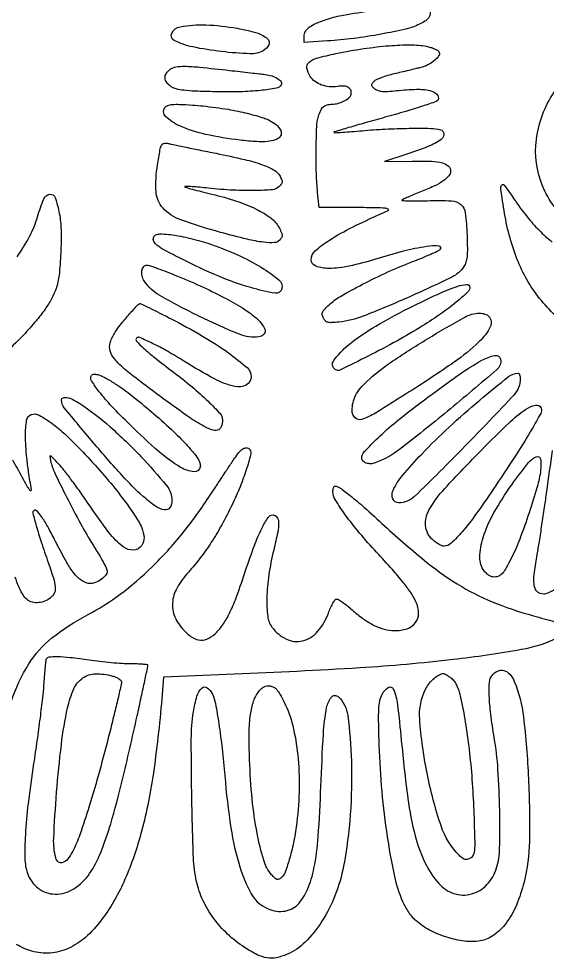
# Model space of a CAD drawing. Header units: inches. Extents: x 0 to 5940, y 0 to 4205.
# Drawn here: x 5454.9 to 5470.68, y 715.69 to 743.74 of the extents above; entities that cross this region are included whole.
import ezdxf

# ---------------------------------------------------------------- set-up
doc = ezdxf.new("R2010")
doc.units = ezdxf.units.IN
doc.header["$LTSCALE"] = 50
doc.header["$MEASUREMENT"] = 0
doc.layers.get('0').update_dxf_attribs({"color": 1})

# ---------------------------------------------------------------- blocks, each defined once
blk = doc.blocks.new('JACZ-COO-GE-001-CAR-LOGO-R00')
at = {"color": 8}
for points in [[(5468.07, 2621.88, -0.088166), (5467.83, 2620.53, -0.102555), (5467.15, 2619.43, -0.067865), (5465.84, 2618.39, -0.019809), (5463.57, 2617.15, -0.058118), (5457.97, 2615.14, -0.011924), (5447.66, 2613.01, -0.013007), (5436.1, 2611.22, -0.016407), (5425.32, 2610.19), (5415.57, 2609.58), (5415.57, 2612.11, -0.132299), (5416.13, 2614.18, -0.102697), (5417.69, 2615.92, -0.061222), (5420.57, 2617.54, -0.017936), (5425.33, 2619.31, -0.037684), (5431.95, 2620.95, -0.007549), (5443.97, 2622.81, -0.007668), (5456.05, 2624.3, -0.035706), (5463.07, 2624.56, -0.010978), (5466.07, 2624.38, -0.103438), (5467.3, 2624.02, -0.207009), (5467.88, 2623.29, -0.065791)], [(5387.65, 2615.46, -0.025693), (5395.84, 2613.56, -0.1079), (5400.26, 2611.17, -0.325861), (5400.87, 2608.62, -0.171787), (5398.56, 2606.09, -0.134101), (5393.03, 2604.83, -0.018611), (5381.17, 2605.76, -0.021866), (5369.19, 2607.69, -0.068598), (5361.52, 2610.4, -0.409974), (5360.51, 2613.49, -0.233371), (5363.92, 2616.07, -0.058324), (5374.7, 2616.88, -0.033632)], [(5564.32, 2610.39, -0.027619), (5574.18, 2607.16, -0.052499), (5581.59, 2603.33, -0.058318), (5587.52, 2598.35, -0.04345), (5592.82, 2591.64, -0.080122), (5599.76, 2576.19, -0.086494), (5601.24, 2559.76, -0.090225), (5597.1, 2544.36, -0.097196), (5587.86, 2531.86, -0.043468), (5582.54, 2527.79, -0.049272), (5576.81, 2524.89, -0.046217), (5570.32, 2523.04, -0.031588), (5562.7, 2522.11, -0.037968), (5553.27, 2522.27, -0.049685), (5544.81, 2523.92, -0.04921), (5536.78, 2527.22, -0.036241), (5528.63, 2532.33, -0.121031), (5515.83, 2547.63, -0.130609), (5512.05, 2566.67, -0.118479), (5518.18, 2586.52, -0.08867), (5533.2, 2603.9, -0.026896), (5541.45, 2609.9, -0.092396), (5547.55, 2612.4, -0.09124), (5554.18, 2612.56, -0.02584)], [(5466.44, 2607.95, -0.024074), (5468.18, 2607.52, -0.027714), (5469.79, 2606.95, -0.028475), (5471.07, 2606.32, -0.122275), (5471.69, 2605.74, -0.287868), (5471.71, 2604.13, -0.079418), (5469.99, 2602.12, -0.061535), (5467.14, 2600.25, -0.054652), (5463.8, 2599.03, -0.001302), (5461.9, 2598.57, -0.000437), (5459.12, 2597.9, -0.000435), (5456.03, 2597.17, -0.000498), (5453.09, 2596.48, 0.014732), (5450.3, 2595.74, 0.017224), (5447.71, 2594.87, 0.016352), (5445.59, 2594, 0.092873), (5444.59, 2593.3, 0.035224), (5443.8, 2592.37, 0.200711), (5443.65, 2591.76, 0.16919), (5443.97, 2591.16, 0.023696), (5445.07, 2590.24, 0.080827), (5446.42, 2589.52, 0.061165), (5448.07, 2589.18, 0.037994), (5450.39, 2589.16, 0.010203), (5454.07, 2589.49, -0.019991), (5462.38, 2590.08, -0.061991), (5467.97, 2589.55, -0.140206), (5470.81, 2588.01, -0.2991), (5471.32, 2585.68, -0.221394), (5470.58, 2584.96, -0.003523), (5464.89, 2583.04, -0.008136), (5457.89, 2580.85, -0.004421), (5449.23, 2578.39, 0.001822), (5440.99, 2576.09, 0.00309), (5434.1, 2574.09, 0.000442), (5428.07, 2572.3, 0.567999), (5428.02, 2572.1, 0.213315), (5428.35, 2571.97, 0.001324), (5431.6, 2572.16, 0.005051), (5435.34, 2572.43, 0.00316), (5439.72, 2572.81, -0.010709), (5449.29, 2573.5, -0.00927), (5459.35, 2573.82, -0.007395), (5468.31, 2573.81, -0.061514), (5472.32, 2573.25, -0.32044), (5473.77, 2571.49, -0.261212), (5472.7, 2569.22, -0.060395), (5467.14, 2566.21, -0.01575), (5457.57, 2562.78), (5449.07, 2560.03), (5460.57, 2560.19, -0.012573), (5468.55, 2560.1, -0.05626), (5473.17, 2559.41, -0.122318), (5475.64, 2558.04, -0.208661), (5476.57, 2555.91, -0.184677), (5475.83, 2553.98, -0.059859), (5473.49, 2551.92, -0.040802), (5469.64, 2549.72, -0.016101), (5464.02, 2547.31, 0.003761), (5461.31, 2546.22, 0.0053), (5458.91, 2545.2, 0.003185), (5456.9, 2544.32, 0.071128), (5456.37, 2543.98, 0.679313), (5456.44, 2543.75, 0.005082), (5459.18, 2543.65, 0.008916), (5462.66, 2543.61, 0.004844), (5466.93, 2543.69, -0.016712), (5476.99, 2543.62, -0.169565), (5480.81, 2542.11, -0.186672), (5482.68, 2538.62, -0.021044), (5483.4, 2529.49, -0.00622), (5483.55, 2523.74, -0.02795), (5483.4, 2520.39, -0.048499), (5482.94, 2518.1, -0.071759), (5482.08, 2516.25, -0.135906), (5477.07, 2511.85, -0.008122), (5458.64, 2503.31, -0.011352), (5440.21, 2495.62, -0.067528), (5430.1, 2493.17, -0.01175), (5427.01, 2492.92, -0.076123), (5425.46, 2493.07, -0.137258), (5424.46, 2493.65, -0.071552), (5423.6, 2494.81, -0.070675), (5423.12, 2496.14, -0.154207), (5423.22, 2497.2, -0.088987), (5424, 2498.38, -0.014203), (5425.96, 2500.34, -0.05819), (5430.67, 2503.84, -0.011609), (5439.89, 2508.89, -0.012669), (5450.48, 2514.03, -0.015162), (5460.71, 2518.31, 0.005764), (5464.54, 2519.83, 0.007136), (5468.07, 2521.33, 0.005965), (5470.99, 2522.67, 0.051785), (5472.21, 2523.41, 0.686451), (5471.82, 2524.76, 0.059207), (5466.63, 2524.6, 0.024659), (5456.86, 2522.63, 0.014285), (5445.34, 2519.36, -0.022489), (5434.39, 2516.44, -0.05154), (5425.92, 2515.49, -0.087827), (5420.48, 2516.4, -0.31751), (5418.57, 2519.11, -0.212636), (5420.19, 2522.75, -0.040647), (5426.1, 2527.26, -0.028513), (5435.75, 2532.7, -0.009312), (5450.57, 2539.63, 0.611342), (5450.6, 2540.14, 0.109913), (5449.38, 2540.53, 0.018756), (5445.5, 2540.73, 0.002627), (5437.46, 2540.81), (5421.85, 2540.88), (5421.21, 2547.03, -0.019057), (5420.69, 2554.95, -0.00965), (5420.6, 2564.95, -0.007587), (5420.85, 2574.46, -0.05964), (5421.55, 2578.81, -0.040316), (5422.47, 2581.25, -0.102182), (5423.6, 2582.76, -0.117017), (5425.13, 2583.58, -0.062608), (5427.27, 2583.86, 0.063882), (5429.6, 2584.18, 0.047769), (5432.03, 2585.09, 0.049586), (5434.05, 2586.33, 0.139175), (5435.03, 2587.64, 0.152291), (5435.14, 2589.39, 0.191824), (5434.21, 2590.71, 0.127275), (5432.23, 2591.37, 0.056757), (5429.46, 2591.25, -0.061122), (5426.06, 2591.12, -0.067308), (5422.84, 2591.84, -0.071833), (5420.11, 2593.33, -0.08759), (5418.12, 2595.44, -0.09574), (5416.71, 2598.87, -0.267313), (5417.51, 2601.24, -0.116032), (5420.88, 2603.05, -0.015161), (5428.85, 2604.93, -0.01294), (5440.39, 2606.98, -0.017443), (5450.93, 2608.2, -0.019484), (5459.9, 2608.57, -0.048256)], [(5384.57, 2597.93, -0.00009), (5388.9, 2597.44, -0.00009), (5393.23, 2596.95, -0.000088), (5397.01, 2596.51, -0.000356), (5399.31, 2596.25, -0.048313), (5402.23, 2595.62, -0.066987), (5404.65, 2594.48, -0.098821), (5406.03, 2593.13, -0.296924), (5406.06, 2591.87, -0.213931), (5404.01, 2590.48, -0.017781), (5397.49, 2589.57, -0.020074), (5388.98, 2589.03, -0.011317), (5378.63, 2589.03, -0.003989), (5370.22, 2589.28, -0.019211), (5365.45, 2589.65, -0.034178), (5362.38, 2590.22, -0.082248), (5360.28, 2591.15, -0.081003), (5358.4, 2592.87, -0.152288), (5357.68, 2594.76, -0.160764), (5358.18, 2596.66, -0.092931), (5359.82, 2598.39, -0.11766), (5362.23, 2599.38, -0.043903), (5365.91, 2599.64, -0.020576), (5372.05, 2599.27, -0.002942)], [(5388.14, 2580.94, -0.008689), (5391.87, 2580.08, -0.008635), (5395.58, 2579.09, -0.00852), (5398.78, 2578.12, -0.033062), (5400.71, 2577.35, -0.045293), (5403.53, 2575.68, -0.084744), (5405.37, 2573.79, -0.128405), (5406.05, 2571.96, -0.199721), (5405.56, 2570.36, -0.139085), (5403.56, 2568.99, -0.059081), (5400.36, 2568.32, -0.038708), (5395.71, 2568.27, -0.013328), (5389.02, 2568.88, -0.023792), (5374.59, 2571.31, -0.049713), (5363.77, 2574.81, -0.090807), (5357.93, 2578.75, -0.390343), (5357.74, 2582.58, -0.136662), (5358.87, 2583.37, -0.063221), (5360.65, 2583.74, -0.03107), (5363.57, 2583.8, -0.005471), (5369.06, 2583.51, -0.010755), (5373.55, 2583.13, -0.006718), (5378.79, 2582.49, -0.00674), (5383.95, 2581.73, -0.012168)], [(5378.9, 2563.41, -0.008046), (5390.78, 2560.83, -0.027894), (5398.32, 2558.62, -0.043604), (5403.12, 2556.42, -0.141787), (5405.54, 2553.94, -0.01813), (5406.34, 2552.3, -0.135345), (5406.47, 2551.46, -0.145528), (5406.14, 2550.69, -0.022034), (5405, 2549.45, -0.177502), (5402.42, 2548.25, -0.016027), (5395.19, 2547.89, -0.018738), (5386.12, 2548.06, -0.01215), (5375.66, 2548.9, 0.003941), (5372.03, 2549.26, 0.00624), (5368.91, 2549.5, 0.001989), (5366.22, 2549.66, 0.213575), (5365.89, 2549.53, 0.572698), (5365.94, 2549.34, 0.001636), (5369.06, 2548.47, 0.005889), (5372.75, 2547.5, 0.003413), (5377.2, 2546.41, -0.021144), (5387.38, 2543.55, -0.035206), (5395.63, 2540.18, -0.042779), (5401.7, 2536.52, -0.112854), (5405.02, 2532.72, -0.015544), (5406.06, 2530.64, -0.082043), (5406.39, 2529.42, -0.132072), (5406.24, 2528.44, -0.067795), (5405.58, 2527.39, -0.208116), (5403.29, 2526.23, -0.045651), (5398.78, 2526.38, -0.028161), (5391.82, 2527.66, -0.007273), (5380.78, 2530.51, -0.019336), (5364.23, 2535.73, -0.119616), (5356.84, 2540.59, -0.175547), (5353.96, 2547.36, -0.053626), (5354.54, 2558.65, -0.004849), (5355.58, 2564.72, -0.070383), (5356.26, 2566.79, -0.233431), (5357.26, 2567.55, -0.109027), (5358.93, 2567.52, 0.009059), (5360.42, 2567.18, 0.000393), (5365.68, 2566.09, 0.000669), (5371.91, 2564.82, 0.000477)], [(5375.51, 2525.95, -0.023142), (5387.56, 2521.28, -0.032855), (5397.75, 2515.96, -0.03355), (5405.06, 2510.81, -0.279796), (5406.36, 2507.15, -0.40319), (5403.49, 2505.18, -0.030367), (5393.36, 2507.49, -0.028819), (5380.01, 2512.26, -0.01672), (5364.57, 2519.42, -0.005378), (5357.45, 2523.11, -0.041705), (5354.31, 2525.14, -0.114833), (5353.01, 2526.73, -0.208974), (5352.93, 2528.38, -0.131981), (5353.59, 2529.28, -0.129576), (5354.62, 2529.75, -0.05614), (5356.42, 2529.84, -0.008213), (5360.08, 2529.56, -0.023857), (5363.19, 2529.12, -0.01029), (5367.28, 2528.25, -0.010155), (5371.6, 2527.15, -0.013244)], [(5362.88, 2512.3, -0.011102), (5373.59, 2507.65, -0.014673), (5383.11, 2502.91, -0.016018), (5390.85, 2498.45, -0.047611), (5395.72, 2494.74, -0.040682), (5398.32, 2491.91, -0.131946), (5399.31, 2489.58, -0.250529), (5398.71, 2487.95, -0.14736), (5396.78, 2487.06, -0.133738), (5388.66, 2488.07, -0.015597), (5371.79, 2495.63, -0.016327), (5355.46, 2504.24, -0.118768), (5349.05, 2510.27, -0.086378), (5348.12, 2512.42, -0.10209), (5348.05, 2514.63, -0.137119), (5348.82, 2516.25, -0.216844), (5350.2, 2516.88, -0.083028), (5351.2, 2516.71, -0.003691), (5354.54, 2515.53, -0.006137), (5358.48, 2514.06, -0.00434)], [(5484.57, 2507.7, -0.208299), (5483.65, 2505.59, -0.015823), (5478.87, 2501.42, -0.019417), (5472.55, 2496.64, -0.012772), (5464.92, 2491.61, -0.012607), (5454.17, 2485.28, -0.009983), (5442.24, 2478.97, -0.003402), (5430.66, 2473.23, -0.257187), (5428.65, 2473.33, -0.436232), (5427.9, 2477.14, -0.064061), (5433.96, 2483.57, -0.039322), (5445.37, 2491.51, -0.018779), (5461.14, 2499.96, -0.00618), (5472.5, 2505.34, -0.027706), (5479.34, 2508.03, -0.057806), (5483.32, 2508.85, -0.440212)], [(5359.9, 2494.68, -0.014288), (5373.34, 2487.34, -0.024124), (5384.09, 2480.34, -0.02325), (5391.85, 2474.19, -0.216547), (5393.57, 2470.39, -0.279318), (5391.48, 2466.95, -0.179212), (5386.71, 2466.34, -0.066131), (5378.23, 2469.53, -0.016989), (5365.55, 2476.89, 0.01095), (5358.68, 2480.99, 0.015966), (5352.45, 2484.28, 0.009494), (5347.15, 2486.72, 0.309302), (5345.84, 2486.48, 0.400895), (5345.81, 2485.27, 0.02158), (5348.76, 2482.3, 0.01929), (5353.55, 2478.21, 0.005978), (5361.07, 2472.43, -0.012976), (5368.99, 2466.16, -0.01892), (5375.6, 2460.21, -0.015579), (5380.59, 2455.04, -0.186416), (5381.57, 2452.5, -0.085407), (5381.06, 2449.53, -0.245915), (5379.57, 2448.16, -0.161314), (5377.03, 2448.29, -0.036411), (5373.07, 2450.19, -0.024322), (5366.67, 2454.28, -0.004549), (5355.38, 2462.44, -0.004333), (5344.25, 2470.8, -0.027855), (5338.91, 2475.38, -0.048191), (5335.86, 2478.92, -0.123956), (5334.65, 2482.06, -0.126211), (5335.08, 2485.35, -0.050863), (5337.21, 2489.4, -0.024197), (5339.53, 2492.56, -0.010541), (5342.89, 2496.54, -0.004105), (5346.43, 2500.47, -0.210743), (5347.35, 2500.88, -0.114965), (5347.63, 2500.81, -0.000308), (5351.19, 2499.06, -0.001863), (5355.2, 2497.05, -0.001159)], [(5492.37, 2495.68, -0.324385), (5493.08, 2491.21, -0.084628), (5488.49, 2485.01, -0.039547), (5478.02, 2476.47, -0.009513), (5459.35, 2464.06, -0.004942), (5445.3, 2455.29, -0.059113), (5439.49, 2452.63, -0.289657), (5436.79, 2453.32, -0.190952), (5435.57, 2456.4, -0.057436), (5435.94, 2459.61, -0.060577), (5437.03, 2462.6, -0.054029), (5438.93, 2465.51, -0.033277), (5441.73, 2468.49, -0.038266), (5451.58, 2476.35, -0.01328), (5466.89, 2486.18, -0.008783), (5482.47, 2495.24, -0.126299), (5488.62, 2496.86, -0.041803), (5489.68, 2496.78, -0.036289), (5490.77, 2496.52, -0.037978), (5491.73, 2496.14, -0.08216)], [(5497.36, 2477.72, -0.269798), (5495.86, 2473.41, -0.004263), (5475.22, 2456.03, -0.008963), (5455.23, 2440.08, -0.075723), (5445.18, 2434.53, -0.084101), (5443.28, 2434.17, -0.089289), (5441.42, 2434.48, -0.110336), (5440.06, 2435.32, -0.200784), (5439.57, 2436.51, -0.190591), (5440.65, 2439.23, -0.014326), (5446.36, 2444.98, -0.017865), (5453.92, 2451.67, -0.011707), (5463.07, 2458.85, -0.005323), (5480.01, 2471.23, -0.029402), (5489.56, 2477.24, -0.074359), (5495.03, 2479.27, -0.418446)], [(5505.57, 2469.61, -0.189517), (5502.89, 2462.79, -0.006355), (5482.51, 2441.44, -0.006243), (5461.58, 2420.57, -0.195231), (5454.94, 2417.88, -0.308415), (5452.48, 2419.56, -0.205923), (5452.59, 2423.1, -0.064633), (5456.55, 2429.31, -0.01714), (5464.41, 2438.08, -0.01444), (5475.94, 2449.42, -0.012441), (5488.69, 2460.67, -0.006712), (5500.72, 2470.5, -0.169478), (5504.67, 2471.88, -0.227852), (5505.01, 2471.71, -0.074426), (5505.31, 2471.21, -0.056668), (5505.5, 2470.48, -0.037793)], [(5337.11, 2467.38, -0.025283), (5343.57, 2462.79, -0.009922), (5352.01, 2455.84, -0.010034), (5360.34, 2448.41, -0.020102), (5366.55, 2442.16, -0.010123), (5369.55, 2438.75, -0.034697), (5371.29, 2436.37, -0.055742), (5372.19, 2434.52, -0.114437), (5372.37, 2432.93, -0.409837), (5369.76, 2430.83, -0.109954), (5364.17, 2432.69, -0.044837), (5355.2, 2439.21, -0.013981), (5342.96, 2450.52, -0.009658), (5335.44, 2458.17, -0.023593), (5330.28, 2464.16, -0.025618), (5327.07, 2468.73, -0.286127), (5327.06, 2470.86, -0.262489), (5328.17, 2471.48, -0.081042), (5330.13, 2471.14, -0.044896), (5333.02, 2469.84, -0.013805)], [(5322.18, 2459.26, -0.032069), (5334.77, 2449.58, -0.022831), (5347.61, 2437.24, -0.017684), (5358.31, 2425.14, -0.173931), (5360.57, 2418.84, -0.156082), (5359.64, 2415.93, -0.281587), (5357.42, 2414.98, -0.117927), (5353.7, 2416.48, -0.028978), (5348.51, 2420.62, -0.025814), (5339.83, 2429.26, -0.008328), (5327.87, 2442.92, -0.003148), (5315.75, 2457.43, -0.174176), (5314.57, 2460.72, -0.319949), (5315.23, 2461.64, -0.131), (5316.84, 2461.76, -0.06766), (5319.31, 2460.93, -0.033162)], [(5514.21, 2457.37, -0.216589), (5514.08, 2455.17, -0.010444), (5510.42, 2448.59, -0.011616), (5504.69, 2439.28, -0.003332), (5495.39, 2425.14, -0.007584), (5487.41, 2413.56, -0.022031), (5481.43, 2405.9, -0.027657), (5476.81, 2401.06, -0.190614), (5473.82, 2399.88, -0.101403), (5472.8, 2400.09, -0.033135), (5471.44, 2400.78, -0.031453), (5469.98, 2401.78, -0.030735), (5468.65, 2402.96, -0.179577), (5466.12, 2408.46, -0.14815), (5467.54, 2414.81, -0.057795), (5474.12, 2423.86, -0.008803), (5489.57, 2440.04, -0.007326), (5500.89, 2451.16, -0.037213), (5507.72, 2456.76, -0.098221), (5511.89, 2458.61, -0.372321)], [(5514.05, 2431.52, -0.037493), (5512.59, 2424.53, -0.010193), (5509.23, 2413.74, -0.010719), (5505.33, 2402.81, -0.025139), (5501.83, 2394.88, -0.009715), (5499.74, 2390.89, -0.045688), (5498.29, 2388.75, -0.084275), (5496.96, 2387.6, -0.108535), (5495.44, 2387.07, -0.065553), (5494.09, 2387.09, -0.082591), (5492.9, 2387.48, -0.071031), (5491.77, 2388.28, -0.035727), (5490.59, 2389.57, -0.176919), (5488.72, 2395.24, -0.06913), (5490.14, 2403.48, -0.050901), (5494.58, 2413.69, -0.02681), (5501.99, 2425.38, -0.011649), (5508.53, 2434.12, -0.108981), (5512.14, 2437.09, -0.50229), (5513.94, 2436.2, -0.07792)], [(5308.12, 2352.63, 0.049165), (5307.94, 2351.76, 0.002623), (5307.66, 2348.96, 0.004094), (5307.38, 2345.61, 0.00297), (5307.11, 2341.88, -0.012378), (5306.65, 2336.76, -0.003091), (5305.64, 2328.41, -0.003156), (5304.36, 2318.88, -0.003169), (5302.96, 2309.38, 0.007866), (5300.68, 2292.76, 0.016188), (5299.52, 2279.69, 0.019285), (5299.34, 2269.75, 0.077175), (5300.4, 2263.78, 0.146382), (5304.9, 2257.47, 0.164935), (5311.91, 2255.04, 0.142948), (5319.75, 2257.27, 0.103845), (5326.3, 2263.61, 0.054254), (5330.75, 2272.01, 0.021501), (5335.06, 2284.36, 0.014527), (5339.87, 2302.18, 0.004508), (5346.07, 2329.24, 0.000578), (5347.8, 2337.12, 0.000924), (5349.25, 2343.85, 0.00016), (5350.52, 2349.81, 0.052511), (5350.57, 2350.28, 0.382428), (5350.35, 2350.52, 0.006526), (5348.44, 2350.7, 0.012919), (5346.1, 2350.84, 0.007784), (5343.32, 2350.88, -0.014891), (5339.84, 2350.99, -0.006701), (5335.29, 2351.33, -0.006627), (5330.48, 2351.81, -0.008978), (5326.16, 2352.38, 0.007994), (5318.13, 2353.46, 0.026028), (5312.78, 2353.81, 0.035906), (5309.29, 2353.61, 0.293066)], [(5335.82, 2345.83, -0.032187), (5337.26, 2345.33, -0.043681), (5338.47, 2344.68, -0.05076), (5339.32, 2344, -0.201078), (5339.57, 2343.4, -0.056769), (5339.45, 2342.38, -0.000866), (5338.1, 2336.56, -0.002315), (5336.49, 2329.82, -0.001528), (5334.57, 2322.08, -0.006043), (5330.34, 2306.04, -0.00806), (5326.09, 2291.59, -0.008308), (5322.19, 2279.75, -0.035048), (5319.24, 2272.88, -0.047738), (5317.2, 2269.71, -0.132006), (5315.1, 2268.14, -0.2611), (5313.37, 2268.36, -0.168327), (5312.21, 2270.08, -0.077141), (5311.34, 2278.19, -0.007992), (5312.53, 2297.42, -0.010815), (5314.53, 2317.35, -0.023264), (5317.11, 2332.56, -0.051599), (5319.7, 2340.44, -0.134124), (5323.46, 2345.02, -0.151204), (5328.7, 2346.74, -0.071966)], [(5503.09, 2343.5, -0.07088), (5506.9, 2328.81, -0.016079), (5508.98, 2303.08, -0.016842), (5509.36, 2277, -0.056169), (5507.13, 2260.05, -0.038554), (5503.95, 2250.48, -0.060888), (5499.66, 2242.98, -0.075176), (5494.54, 2237.91, -0.118378), (5488.85, 2235.54, -0.071433), (5482.38, 2235.44, -0.045093), (5475, 2237.06, -0.044313), (5467.84, 2240.05, -0.059185), (5462.05, 2244.03, -0.041348), (5460.66, 2245.47, -0.020766), (5459.14, 2247.5, -0.020466), (5457.73, 2249.73, -0.028458), (5456.68, 2251.85, -0.04892), (5453.31, 2262.42, -0.015261), (5450.32, 2278.83, -0.014867), (5448.04, 2297.75, -0.014482), (5446.86, 2316.94, -0.003051), (5446.6, 2326.98, -0.018947), (5446.69, 2332.13, -0.037583), (5447.13, 2335.46, -0.059351), (5448.05, 2338.19, -0.144465), (5450.6, 2341.04, -0.461005), (5452.72, 2340.36, -0.068369), (5454.42, 2334.01, -0.007667), (5456.04, 2319.12, 0.009366), (5458.75, 2294.9, 0.031382), (5461.82, 2279.23, 0.048008), (5465.89, 2268.16, 0.068269), (5471.66, 2259.43, 0.134175), (5477.94, 2255.29, 0.146361), (5485.23, 2255.09, 0.138845), (5491.71, 2258.98, 0.116673), (5495.72, 2265.95, 0.066681), (5496.98, 2273.96, 0.010441), (5497.02, 2290, 0.01246), (5496.29, 2306.87, 0.024754), (5494.72, 2320.15, -0.010622), (5493.28, 2329.97, -0.022444), (5492.67, 2337.64, -0.02554), (5492.76, 2343.33, -0.151971), (5493.82, 2346.07, -0.119548), (5496.17, 2347.9, -0.175659), (5498.75, 2348.1, -0.147955), (5501.19, 2346.56, -0.079231)], [(5476.87, 2344.86, -0.068433), (5478.19, 2343.49, -0.052735), (5479.22, 2341.7, -0.037784), (5480.12, 2339.22, -0.014091), (5481.01, 2335.61, -0.015075), (5482.89, 2325.38, -0.010528), (5484.43, 2313.76, -0.009902), (5485.57, 2301.22, -0.008982), (5486.26, 2288.24, -0.001883), (5486.6, 2277.11, -0.027985), (5486.49, 2273.21, -0.094913), (5485.93, 2271.21, -0.155306), (5484.7, 2269.95, -0.054571), (5483.47, 2269.45, -0.136699), (5482.51, 2269.45, -0.10455), (5481.52, 2269.96, -0.024658), (5480.14, 2271.21, -0.116128), (5472.61, 2283.39, -0.031526), (5466.75, 2305.43, -0.030636), (5463.69, 2327.82, -0.138741), (5466.3, 2340.61, -0.051957), (5467.8, 2342.89, -0.045832), (5469.79, 2344.92, -0.048692), (5471.9, 2346.38, -0.121676), (5473.68, 2346.86, -0.135415), (5474.05, 2346.77, -0.011967), (5474.87, 2346.28, -0.014961), (5475.84, 2345.63, -0.011097)], [(5377.44, 2338.26, -0.061327), (5378.67, 2334.37, -0.008289), (5380.08, 2325.93, -0.009283), (5381.43, 2315.66, -0.007089), (5382.54, 2304.38, 0.016472), (5385.1, 2282.6, 0.037264), (5388.79, 2266.42, 0.05087), (5393.53, 2255.22, 0.148959), (5399.46, 2249.43, 0.065683), (5403.12, 2248.11, 0.076158), (5406.81, 2247.88, 0.082463), (5410.16, 2248.75, 0.097474), (5412.83, 2250.63, 0.091883), (5416.97, 2256.95, 0.050567), (5419.68, 2265.82, 0.031112), (5421.44, 2278.96, 0.008474), (5422.57, 2299.88, -0.005064), (5423.6, 2321.75, -0.032995), (5424.95, 2332.67, -0.123048), (5426.97, 2337.02, -0.430915), (5429.72, 2337.24, -0.180021), (5433.75, 2329.48, -0.022704), (5435.24, 2310.33, -0.026261), (5434.78, 2288.13, -0.02839), (5431.98, 2266.68, -0.046568), (5428.54, 2254.68, -0.048794), (5422.97, 2243.73, -0.053284), (5416.05, 2235.07, -0.096266), (5408.57, 2229.97, -0.051956), (5404.08, 2228.57, -0.089645), (5400.18, 2228.5, -0.07579), (5396.07, 2229.82, -0.028484), (5390.8, 2232.82, -0.044948), (5383.72, 2238.37, -0.046718), (5377.86, 2245.03, -0.048083), (5373.47, 2252.47, -0.054047), (5370.79, 2260.32, -0.046294), (5369.51, 2270.26, -0.004308), (5368.84, 2295.01, -0.004723), (5368.62, 2319.64, -0.038629), (5369.49, 2330.85, -0.031229), (5370.94, 2337.43, -0.136097), (5373.01, 2340.8, -0.359213), (5375.26, 2340.93, -0.129166)], [(5407.3, 2334.88, -0.05628), (5410.83, 2325.18, -0.033001), (5412.92, 2313, -0.030175), (5413.53, 2299.27, -0.025973), (5412.55, 2284.85, -0.018799), (5411.35, 2277.33, -0.020701), (5409.62, 2270.16, -0.018517), (5407.69, 2264.23, -0.132263), (5405.97, 2261.79, -0.067461), (5405, 2261.19, -0.18953), (5404.22, 2261.15, -0.115595), (5403.37, 2261.68, -0.018539), (5402.04, 2263.12, -0.105676), (5398.75, 2269.14, -0.02497), (5396.02, 2280.32, -0.022948), (5393.97, 2294.54, -0.015259), (5392.87, 2310.97, -0.010905), (5392.7, 2322.18, -0.032448), (5393.25, 2329.84, -0.048228), (5394.56, 2335.33, -0.084437), (5396.78, 2339.42, -0.04141), (5397.86, 2340.58, -0.0717), (5398.95, 2341.32, -0.079279), (5400.11, 2341.67, -0.062917), (5401.44, 2341.68, -0.099907), (5402.92, 2341.2, -0.086661), (5404.19, 2340.16, -0.050424), (5405.51, 2338.27, -0.012121)]]:
    blk.add_lwpolyline(points, format="xyb", close=True, dxfattribs=at)
for points in [[(5528.74, 2489.1, -0.072933), (5514.35, 2502.12, -0.075931), (5504.68, 2518.31, -0.056517), (5499.04, 2538.38, -0.002738), (5497.44, 2548.6, -0.197906), (5497.84, 2550.22, -0.509297), (5498.86, 2550.22, -0.006472), (5503.19, 2544.05, 0.018071), (5508.39, 2537.02, 0.027782), (5513.42, 2531.37, 0.028994), (5518.88, 2526.49, 0.022285)], [(5296.06, 2520.35, 0.033727), (5301.28, 2528.84, 0.048626), (5304.61, 2537, -0.025435), (5307.24, 2544.43, -0.263917), (5309.7, 2546.35, -0.362926), (5311.94, 2544.98, -0.035309), (5313.67, 2538.35, -0.040937), (5314.38, 2531.47, -0.016138), (5314.27, 2521.95, -0.015307), (5313.58, 2512.68, -0.059643), (5312.3, 2507.07, -0.038212), (5310.42, 2502.85, -0.029026), (5307.75, 2498.53, -0.022954), (5303.99, 2493.67, -0.010773), (5298.73, 2487.73, -0.069163), (5280.26, 2472.62, -0.088566)], [(5294.11, 2435.84, -0.006757), (5298.08, 2428.71, 0.006104), (5300.06, 2425.13, 0.030847), (5301.31, 2423.22, 0.280376), (5301.81, 2423.02, 0.4147), (5302.06, 2423.38, -0.004532), (5300.89, 2430.8, -0.009557), (5300.14, 2436.59, -0.011929), (5299.72, 2441.44, -0.015204), (5299.58, 2445.93, -0.039612), (5300.07, 2452.26, -0.264897), (5301.97, 2454.64, -0.227006), (5305.25, 2454.42, -0.030426), (5311.21, 2450.54, -0.033935), (5316.78, 2445.81, -0.010514), (5324.49, 2437.97, -0.010764), (5332.46, 2429.15, -0.014915), (5339.2, 2420.88, -0.012958), (5345.02, 2412.85, -0.049266), (5348, 2407.44, -0.088874), (5348.93, 2403.44, -0.158896), (5348.05, 2400.21, -0.243031), (5344.55, 2398.24, -0.176472), (5340.22, 2399.64, -0.065031), (5334.33, 2405.6, -0.013455), (5325.71, 2417.61, 0.005568), (5322.3, 2422.53, 0.005544), (5318.77, 2427.38, 0.005442), (5315.59, 2431.55, 0.021596), (5313.51, 2434, 0.002283), (5310.71, 2436.98, 0.108584), (5310.04, 2437.44, 0.574316), (5309.75, 2437.21, 0.017547), (5310.06, 2435.38, 0.059547), (5311.65, 2430.62, 0.006453), (5316.75, 2420.2, 0.008635), (5322.51, 2409.25, 0.014486), (5327.78, 2400.29, -0.006858), (5330, 2396.64, -0.009633), (5331.87, 2393.32, -0.006354), (5333.34, 2390.51, -0.117713), (5333.57, 2389.54, -0.181316), (5332.85, 2387.62, -0.070006), (5330.67, 2385.73, -0.068149), (5327.96, 2384.46, -0.13701), (5325.61, 2384.4, -0.098622), (5322.59, 2385.82, -0.066839), (5319.85, 2388.47, -0.039265), (5316.81, 2393.02, -0.009775), (5312.59, 2400.91, 0.007286), (5308.82, 2408.06, 0.027604), (5306.15, 2412.35, 0.047544), (5304.2, 2414.64, 0.409638), (5302.99, 2414.63, 0.264371), (5302.68, 2413.53, 0.006571), (5304.08, 2408.3, 0.011325), (5306.12, 2401.65, 0.005263), (5309.05, 2393.11, -0.01257), (5311.46, 2385.75, -0.080839), (5311.96, 2381.87, -0.165414), (5311.02, 2379.37, -0.101841), (5308.55, 2377.37, -0.154721), (5303.07, 2376.42, -0.218736), (5298.95, 2379.05, -0.072441), (5295.32, 2387, -0.00847)], [(5520.64, 2382.58, -0.108169), (5516.54, 2380.14, -0.234214), (5513, 2380.64, -0.158414), (5511.72, 2382.3, -0.079489), (5511.24, 2384.91, -0.040611), (5511.48, 2389.11, -0.00856), (5512.61, 2396.36, 0.003654), (5513.51, 2401.8, 0.001751), (5514.6, 2408.79, 0.001736), (5515.68, 2416.1, 0.002477), (5516.58, 2422.6, -0.005067), (5519.05, 2439.65, -0.038244)], [(5521.82, 2362.06, -0.07087), (5505.92, 2356.8, -0.015942), (5477.63, 2352.64, -0.013064), (5438.86, 2349.22, -0.005495), (5386.57, 2346.56), (5357.07, 2345.38), (5356.32, 2336.38, -0.01531), (5352.67, 2304.53, -0.03045), (5347.48, 2279.68, -0.038288), (5340.46, 2260, -0.056312), (5331.15, 2244.2, -0.051074), (5324.51, 2237.02, -0.075815), (5317.32, 2232.41, -0.086089), (5309.8, 2230.51, -0.089941), (5302.21, 2231.29, -0.06319), (5295.9, 2234.03, -0.046087)], [(5293.66, 2335.14, -0.062358), (5300.93, 2350.83, -0.085211), (5310.58, 2361.65, -0.047929), (5325.38, 2371.28, 0.040841), (5339.03, 2379.88, 0.032357), (5352.26, 2391.23, 0.030025), (5364.88, 2405.13, 0.024634), (5376.66, 2421.35, -0.000738), (5379.86, 2426.23, -0.000812), (5382.97, 2430.95, -0.000756), (5385.64, 2434.97, -0.004131), (5387.11, 2437.13, -0.035194), (5388.91, 2439.38, -0.092831), (5390.56, 2440.61, -0.171911), (5391.93, 2440.77, -0.200519), (5392.99, 2440.01, -0.205656), (5393.31, 2437.85, -0.013712), (5391.51, 2431.72, -0.018757), (5388.9, 2424.57, -0.015427), (5385.6, 2417.14, -0.01341), (5381.31, 2408.82, -0.017944), (5376.95, 2401.52, -0.01931), (5372.37, 2395.02, -0.021003), (5367.42, 2389.07, 0.05571), (5362.66, 2382.47, 0.108553), (5360.77, 2376.29, 0.124293), (5361.75, 2370.45, 0.086869), (5365.46, 2364.87, 0.059868), (5369.11, 2361.85, 0.130076), (5372.55, 2360.74, 0.141235), (5375.89, 2361.52, 0.076007), (5379.27, 2364.13, 0.046507), (5382.26, 2367.93, 0.034219), (5384.86, 2372.63, 0.022642), (5387.61, 2379.27, 0.006656), (5391.22, 2389.7, -0.008991), (5394.89, 2400.15, -0.025674), (5397.94, 2407.23, -0.0328), (5400.56, 2411.76, -0.250288), (5402.66, 2412.88, -0.250682), (5404.28, 2412.01, -0.143456), (5404.96, 2409.84, -0.05449), (5404.59, 2405.69, -0.010327), (5402.93, 2398.28, 0.022913), (5400.88, 2387.89, 0.031383), (5400.06, 2378.39, 0.034613), (5400.41, 2370.66, 0.132018), (5402.17, 2366.21, 0.119197), (5408.18, 2361.21, 0.175717), (5414.94, 2360.47, 0.156111), (5421.18, 2364.29, 0.090825), (5425.67, 2371.94, -0.01854), (5426.6, 2374.22, -0.027148), (5427.59, 2376.13, -0.025706), (5428.53, 2377.56, -0.238272), (5429.17, 2377.88, -0.140701), (5429.94, 2377.66, -0.013392), (5431.6, 2376.56, -0.016265), (5433.53, 2375.11, -0.012119), (5435.56, 2373.39, 0.024904), (5440.34, 2369.55, 0.041807), (5444.75, 2366.89, 0.049279), (5448.95, 2365.3, 0.060692), (5453.09, 2364.71, 0.084056), (5458.43, 2365.51, 0.153579), (5461.99, 2368.05, 0.16886), (5463.25, 2371.97, 0.105822), (5462.12, 2376.7, 0.035582), (5459.94, 2380.54, 0.020811), (5456.83, 2384.82, 0.014897), (5452.35, 2390.13, 0.005468), (5445.72, 2397.38, -0.013396), (5438.7, 2405.3, -0.018343), (5432.85, 2412.81, -0.016232), (5428.51, 2419.25, -0.140937), (5427.57, 2422.54, -0.030347), (5427.62, 2423.43, -0.047257), (5427.79, 2424.19, -0.060226), (5428.03, 2424.71, -0.261991), (5428.32, 2424.87, -0.153324), (5430.39, 2424.21, -0.014636), (5434.69, 2420.99, -0.013587), (5440.6, 2416.03, -0.004454), (5449.03, 2408.4, 0.015865), (5466.73, 2393.11, 0.036262), (5481.19, 2383.04, 0.041463), (5495.7, 2375.98, 0.027797), (5513.25, 2370.27, -0.009296), (5522.07, 2367.75, -0.117494)]]:
    blk.add_lwpolyline(points, format="xyb", dxfattribs=at)

msp = doc.modelspace()

# ---------------------------------------------------------------- block references
at = {"xscale": 0.07174195398747743, "yscale": 0.07174195398747743, "zscale": 0.07174195398747743}
msp.add_blockref('JACZ-COO-GE-001-CAR-LOGO-R00', (5074.895, 555.821), dxfattribs=at)

doc.saveas('drawing.dxf')
